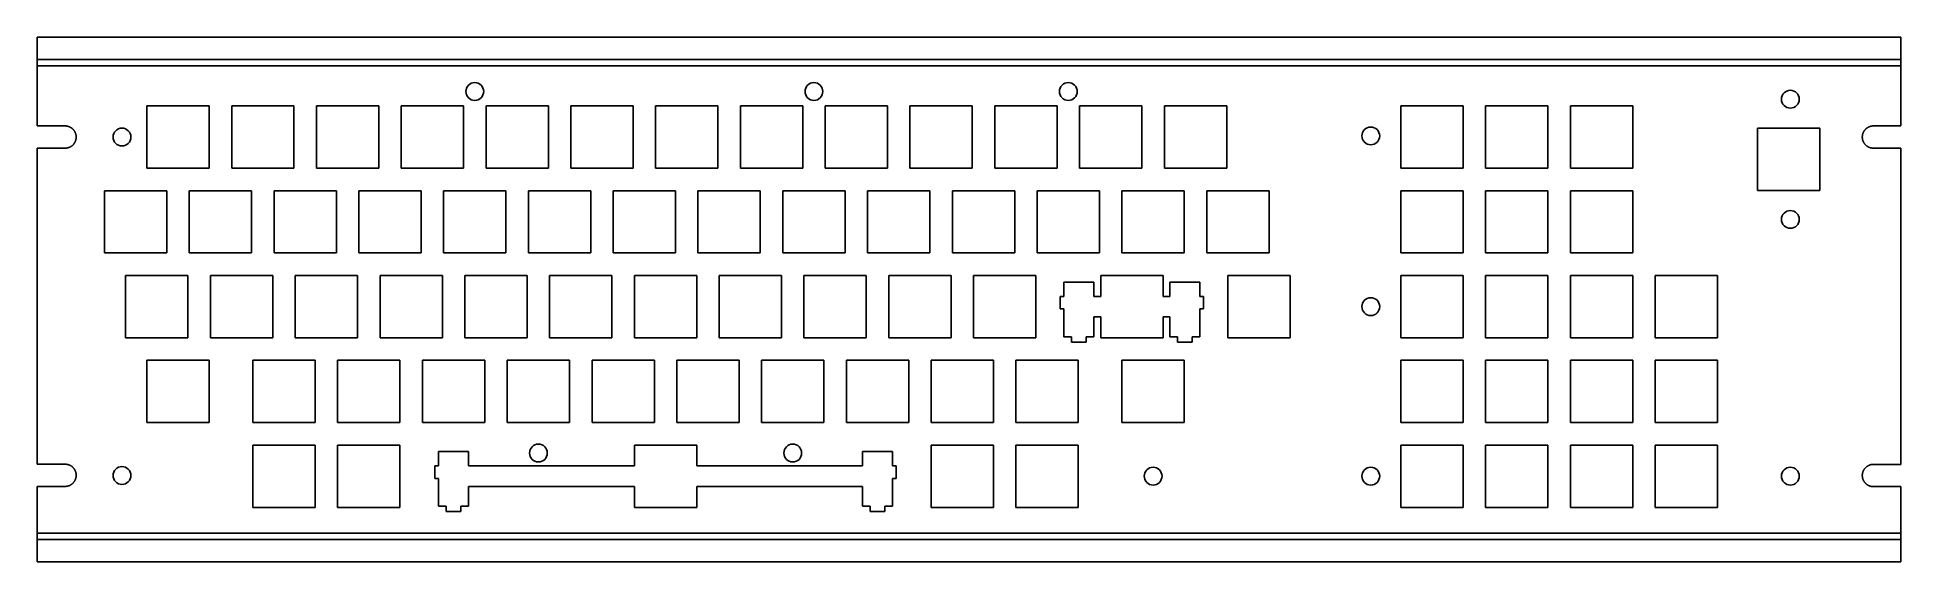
# Model space of a CAD drawing. Header units: millimetres. Extents: x 0 to 419, y 0 to 118.
import ezdxf

# ---------------------------------------------------------------- set-up
doc = ezdxf.new("R2010")
doc.units = ezdxf.units.MM

msp = doc.modelspace()

# ---------------------------------------------------------------- linework, layer by layer
at = {"color": 7, "linetype": 'Continuous', "lineweight": 25}
for p, q in [((0, 117.84), (0, 97.92)), ((418.68, 117.84), (0, 117.84)), ((418.68, 97.92), (418.68, 117.84)), ((418.68, 112.83), (0, 112.83)), ((418.68, 111.43), (0, 111.43)), ((38.62, 102.42), (24.62, 102.42)), ((24.62, 102.42), (24.62, 88.42)), ((38.62, 88.42), (38.62, 102.42)), ((57.68, 102.42), (43.68, 102.42)), ((43.68, 102.42), (43.68, 88.42)), ((57.68, 88.42), (57.68, 102.42)), ((76.73, 102.42), (62.73, 102.42)), ((62.73, 102.42), (62.73, 88.42)), ((76.73, 88.42), (76.73, 102.42)), ((95.78, 102.42), (81.78, 102.42)), ((81.78, 102.42), (81.78, 88.42)), ((95.78, 88.42), (95.78, 102.42)), ((114.83, 102.42), (100.83, 102.42)), ((100.83, 102.42), (100.83, 88.42)), ((114.83, 88.42), (114.83, 102.42)), ((133.88, 102.42), (119.88, 102.42)), ((119.88, 102.42), (119.88, 88.42)), ((133.88, 88.42), (133.88, 102.42)), ((152.92, 102.42), (138.92, 102.42)), ((138.92, 102.42), (138.92, 88.42)), ((152.92, 88.42), (152.92, 102.42)), ((171.97, 102.42), (157.97, 102.42)), ((157.97, 102.42), (157.97, 88.42)), ((171.97, 88.42), (171.97, 102.42)), ((191.02, 102.42), (177.02, 102.42)), ((177.02, 102.42), (177.02, 88.42)), ((191.02, 88.42), (191.02, 102.42)), ((210.08, 102.42), (196.08, 102.42)), ((196.08, 102.42), (196.08, 88.42)), ((210.08, 88.42), (210.08, 102.42)), ((229.13, 102.42), (215.13, 102.42)), ((215.13, 102.42), (215.13, 88.42)), ((229.13, 88.42), (229.13, 102.42)), ((248.18, 102.42), (234.18, 102.42)), ((234.18, 102.42), (234.18, 88.42)), ((248.18, 88.42), (248.18, 102.42)), ((267.23, 102.42), (253.23, 102.42)), ((253.23, 102.42), (253.23, 88.42)), ((267.23, 88.42), (267.23, 102.42)), ((320.36, 102.42), (306.36, 102.42)), ((306.36, 102.42), (306.36, 88.42)), ((320.36, 88.42), (320.36, 102.42)), ((339.41, 102.42), (325.41, 102.42)), ((325.41, 102.42), (325.41, 88.42)), ((339.41, 88.42), (339.41, 102.42)), ((358.46, 102.42), (344.46, 102.42)), ((344.46, 102.42), (344.46, 88.42)), ((358.46, 88.42), (358.46, 102.42)), ((0, 97.92), (6.25, 97.92)), ((6.25, 97.92), (6.32, 97.92)), ((6.32, 97.92), (6.39, 97.92)), ((6.39, 97.92), (6.46, 97.91)), ((6.46, 97.91), (6.53, 97.9)), ((6.53, 97.9), (6.6, 97.89)), ((6.6, 97.89), (6.67, 97.88)), ((6.67, 97.88), (6.74, 97.87)), ((6.74, 97.87), (6.81, 97.86)), ((6.81, 97.86), (6.88, 97.84)), ((6.88, 97.84), (6.95, 97.82)), ((6.95, 97.82), (7.02, 97.8)), ((7.02, 97.8), (7.09, 97.77)), ((7.09, 97.77), (7.15, 97.75)), ((7.15, 97.75), (7.22, 97.72)), ((7.22, 97.72), (7.28, 97.69)), ((7.28, 97.69), (7.35, 97.66)), ((7.35, 97.66), (7.41, 97.63)), ((7.41, 97.63), (7.48, 97.6)), ((7.48, 97.6), (7.54, 97.56)), ((7.54, 97.56), (7.6, 97.52)), ((7.6, 97.52), (7.66, 97.48)), ((7.66, 97.48), (7.72, 97.44)), ((7.72, 97.44), (7.77, 97.4)), ((7.77, 97.4), (7.83, 97.36)), ((7.83, 97.36), (7.88, 97.31)), ((7.88, 97.31), (7.94, 97.26)), ((7.94, 97.26), (7.99, 97.21)), ((7.99, 97.21), (8.04, 97.16)), ((8.04, 97.16), (8.09, 97.11)), ((8.09, 97.11), (8.14, 97.06)), ((8.14, 97.06), (8.18, 97)), ((8.18, 97), (8.23, 96.95)), ((8.23, 96.95), (8.27, 96.89)), ((8.27, 96.89), (8.31, 96.83)), ((8.31, 96.83), (8.35, 96.77)), ((8.35, 96.77), (8.39, 96.71)), ((8.39, 96.71), (8.42, 96.65)), ((8.42, 96.65), (8.46, 96.59)), ((8.46, 96.59), (8.49, 96.52)), ((8.49, 96.52), (8.52, 96.46)), ((8.52, 96.46), (8.55, 96.39)), ((8.55, 96.39), (8.58, 96.33)), ((8.58, 96.33), (8.6, 96.26)), ((400.47, 97.42), (386.47, 97.42)), ((386.47, 97.42), (386.47, 83.42)), ((400.47, 83.42), (400.47, 97.42)), ((410.18, 96.26), (410.21, 96.33)), ((410.21, 96.33), (410.24, 96.39)), ((410.24, 96.39), (410.26, 96.46)), ((410.26, 96.46), (410.29, 96.52)), ((410.29, 96.52), (410.33, 96.59)), ((410.33, 96.59), (410.36, 96.65)), ((410.36, 96.65), (410.4, 96.71)), ((410.4, 96.71), (410.43, 96.77)), ((410.43, 96.77), (410.47, 96.83)), ((410.47, 96.83), (410.52, 96.89)), ((410.52, 96.89), (410.56, 96.95)), ((410.56, 96.95), (410.6, 97)), ((410.6, 97), (410.65, 97.06)), ((410.65, 97.06), (410.7, 97.11)), ((410.7, 97.11), (410.74, 97.16)), ((410.74, 97.16), (410.8, 97.21)), ((410.8, 97.21), (410.85, 97.26)), ((410.85, 97.26), (410.9, 97.31)), ((410.9, 97.31), (410.96, 97.36)), ((410.96, 97.36), (411.01, 97.4)), ((411.01, 97.4), (411.07, 97.44)), ((411.07, 97.44), (411.13, 97.48)), ((411.13, 97.48), (411.19, 97.52)), ((411.19, 97.52), (411.25, 97.56)), ((411.25, 97.56), (411.31, 97.6)), ((411.31, 97.6), (411.37, 97.63)), ((411.37, 97.63), (411.43, 97.66)), ((411.43, 97.66), (411.5, 97.69)), ((411.5, 97.69), (411.56, 97.72)), ((411.56, 97.72), (411.63, 97.75)), ((411.63, 97.75), (411.7, 97.77)), ((411.7, 97.77), (411.77, 97.8)), ((411.77, 97.8), (411.83, 97.82)), ((411.83, 97.82), (411.9, 97.84)), ((411.9, 97.84), (411.97, 97.86)), ((411.97, 97.86), (412.04, 97.87)), ((412.04, 97.87), (412.11, 97.88)), ((412.11, 97.88), (412.18, 97.89)), ((412.18, 97.89), (412.25, 97.9)), ((412.25, 97.9), (412.32, 97.91)), ((412.32, 97.91), (412.4, 97.92)), ((412.4, 97.92), (412.47, 97.92)), ((412.47, 97.92), (412.54, 97.92)), ((412.54, 97.92), (418.68, 97.92)), ((0, 92.92), (0, 21.92)), ((6.25, 92.92), (0, 92.92)), ((6.32, 92.92), (6.25, 92.92)), ((6.39, 92.92), (6.32, 92.92)), ((6.46, 92.93), (6.39, 92.92)), ((6.53, 92.94), (6.46, 92.93)), ((6.6, 92.95), (6.53, 92.94)), ((6.67, 92.96), (6.6, 92.95)), ((6.74, 92.97), (6.67, 92.96)), ((6.81, 92.98), (6.74, 92.97)), ((6.88, 93), (6.81, 92.98)), ((6.95, 93.02), (6.88, 93)), ((7.02, 93.04), (6.95, 93.02)), ((7.09, 93.07), (7.02, 93.04)), ((7.15, 93.09), (7.09, 93.07)), ((7.22, 93.12), (7.15, 93.09)), ((7.28, 93.15), (7.22, 93.12)), ((7.35, 93.18), (7.28, 93.15)), ((7.41, 93.21), (7.35, 93.18)), ((7.48, 93.24), (7.41, 93.21)), ((7.54, 93.28), (7.48, 93.24)), ((7.6, 93.32), (7.54, 93.28)), ((7.66, 93.36), (7.6, 93.32)), ((7.72, 93.4), (7.66, 93.36)), ((7.77, 93.44), (7.72, 93.4)), ((7.83, 93.48), (7.77, 93.44)), ((7.88, 93.53), (7.83, 93.48)), ((7.94, 93.58), (7.88, 93.53)), ((7.99, 93.63), (7.94, 93.58)), ((8.04, 93.68), (7.99, 93.63)), ((8.09, 93.73), (8.04, 93.68)), ((8.14, 93.78), (8.09, 93.73)), ((8.18, 93.84), (8.14, 93.78)), ((8.23, 93.89), (8.18, 93.84)), ((8.27, 93.95), (8.23, 93.89)), ((8.31, 94.01), (8.27, 93.95)), ((8.35, 94.07), (8.31, 94.01)), ((8.39, 94.13), (8.35, 94.07)), ((8.42, 94.19), (8.39, 94.13)), ((8.46, 94.25), (8.42, 94.19)), ((8.49, 94.32), (8.46, 94.25)), ((8.52, 94.38), (8.49, 94.32)), ((8.55, 94.45), (8.52, 94.38)), ((8.58, 94.51), (8.55, 94.45)), ((8.6, 94.58), (8.58, 94.51)), ((8.6, 96.26), (8.62, 96.19)), ((8.62, 94.65), (8.6, 94.58)), ((8.62, 96.19), (8.64, 96.12)), ((8.64, 94.72), (8.62, 94.65)), ((8.64, 96.12), (8.66, 96.06)), ((8.66, 94.78), (8.64, 94.72)), ((8.66, 96.06), (8.68, 95.99)), ((8.68, 94.85), (8.66, 94.78)), ((8.68, 95.99), (8.7, 95.92)), ((8.7, 94.92), (8.68, 94.85)), ((8.7, 95.92), (8.71, 95.85)), ((8.71, 94.99), (8.7, 94.92)), ((8.71, 95.85), (8.72, 95.78)), ((8.72, 95.06), (8.71, 94.99)), ((8.72, 95.78), (8.73, 95.7)), ((8.73, 95.14), (8.72, 95.06)), ((8.73, 95.7), (8.74, 95.63)), ((8.74, 95.21), (8.73, 95.14)), ((8.74, 95.63), (8.74, 95.56)), ((8.74, 95.56), (8.74, 95.49)), ((8.74, 95.49), (8.75, 95.42)), ((8.75, 95.42), (8.74, 95.35)), ((8.74, 95.35), (8.74, 95.28)), ((8.74, 95.28), (8.74, 95.21)), ((410.04, 95.56), (410.05, 95.63)), ((410.04, 95.49), (410.04, 95.56)), ((410.04, 95.42), (410.04, 95.49)), ((410.04, 95.35), (410.04, 95.42)), ((410.04, 95.28), (410.04, 95.35)), ((410.05, 95.21), (410.04, 95.28)), ((410.05, 95.7), (410.06, 95.78)), ((410.05, 95.63), (410.05, 95.7)), ((410.05, 95.14), (410.05, 95.21)), ((410.06, 95.06), (410.05, 95.14)), ((410.06, 95.78), (410.07, 95.85)), ((410.07, 94.99), (410.06, 95.06)), ((410.07, 95.85), (410.09, 95.92)), ((410.09, 94.92), (410.07, 94.99)), ((410.09, 95.92), (410.1, 95.99)), ((410.1, 94.85), (410.09, 94.92)), ((410.1, 95.99), (410.12, 96.06)), ((410.12, 94.78), (410.1, 94.85)), ((410.12, 96.06), (410.14, 96.12)), ((410.14, 94.72), (410.12, 94.78)), ((410.14, 96.12), (410.16, 96.19)), ((410.16, 94.65), (410.14, 94.72)), ((410.16, 96.19), (410.18, 96.26)), ((410.18, 94.58), (410.16, 94.65)), ((410.21, 94.51), (410.18, 94.58)), ((410.24, 94.45), (410.21, 94.51)), ((410.26, 94.38), (410.24, 94.45)), ((410.29, 94.32), (410.26, 94.38)), ((410.33, 94.25), (410.29, 94.32)), ((410.36, 94.19), (410.33, 94.25)), ((410.4, 94.13), (410.36, 94.19)), ((410.43, 94.07), (410.4, 94.13)), ((410.47, 94.01), (410.43, 94.07)), ((410.52, 93.95), (410.47, 94.01)), ((410.56, 93.89), (410.52, 93.95)), ((410.6, 93.84), (410.56, 93.89)), ((410.65, 93.78), (410.6, 93.84)), ((410.7, 93.73), (410.65, 93.78)), ((410.74, 93.68), (410.7, 93.73)), ((410.8, 93.63), (410.74, 93.68)), ((410.85, 93.58), (410.8, 93.63)), ((410.9, 93.53), (410.85, 93.58)), ((410.96, 93.48), (410.9, 93.53)), ((411.01, 93.44), (410.96, 93.48)), ((411.07, 93.4), (411.01, 93.44)), ((411.13, 93.36), (411.07, 93.4)), ((411.19, 93.32), (411.13, 93.36)), ((411.25, 93.28), (411.19, 93.32)), ((411.31, 93.24), (411.25, 93.28)), ((411.37, 93.21), (411.31, 93.24)), ((411.43, 93.18), (411.37, 93.21)), ((411.5, 93.15), (411.43, 93.18)), ((411.56, 93.12), (411.5, 93.15)), ((411.63, 93.09), (411.56, 93.12)), ((411.7, 93.07), (411.63, 93.09)), ((411.77, 93.04), (411.7, 93.07)), ((411.83, 93.02), (411.77, 93.04)), ((411.9, 93), (411.83, 93.02)), ((411.97, 92.98), (411.9, 93)), ((412.04, 92.97), (411.97, 92.98)), ((412.11, 92.96), (412.04, 92.97)), ((412.18, 92.95), (412.11, 92.96)), ((412.25, 92.94), (412.18, 92.95)), ((412.32, 92.93), (412.25, 92.94)), ((412.4, 92.92), (412.32, 92.93)), ((412.47, 92.92), (412.4, 92.92)), ((412.54, 92.92), (412.47, 92.92)), ((418.68, 92.92), (412.54, 92.92)), ((418.68, 21.87), (418.68, 92.92)), ((24.62, 88.42), (38.62, 88.42)), ((43.68, 88.42), (57.68, 88.42)), ((62.73, 88.42), (76.73, 88.42)), ((81.78, 88.42), (95.78, 88.42)), ((100.83, 88.42), (114.83, 88.42)), ((119.88, 88.42), (133.88, 88.42)), ((138.92, 88.42), (152.92, 88.42)), ((157.97, 88.42), (171.97, 88.42)), ((177.02, 88.42), (191.02, 88.42)), ((196.08, 88.42), (210.08, 88.42)), ((215.13, 88.42), (229.13, 88.42)), ((234.18, 88.42), (248.18, 88.42)), ((253.23, 88.42), (267.23, 88.42)), ((306.36, 88.42), (320.36, 88.42)), ((325.41, 88.42), (339.41, 88.42)), ((344.46, 88.42), (358.46, 88.42)), ((29.1, 83.37), (15.1, 83.37)), ((15.1, 83.37), (15.1, 69.37)), ((29.1, 69.37), (29.1, 83.37)), ((48.15, 83.37), (34.15, 83.37)), ((34.15, 83.37), (34.15, 69.37)), ((48.15, 69.37), (48.15, 83.37)), ((67.2, 83.37), (53.2, 83.37)), ((53.2, 83.37), (53.2, 69.37)), ((67.2, 69.37), (67.2, 83.37)), ((86.25, 83.37), (72.25, 83.37)), ((72.25, 83.37), (72.25, 69.37)), ((86.25, 69.37), (86.25, 83.37)), ((105.3, 83.37), (91.3, 83.37)), ((91.3, 83.37), (91.3, 69.37)), ((105.3, 69.37), (105.3, 83.37)), ((124.35, 83.37), (110.35, 83.37)), ((110.35, 83.37), (110.35, 69.37)), ((124.35, 69.37), (124.35, 83.37)), ((143.4, 83.37), (129.4, 83.37)), ((129.4, 83.37), (129.4, 69.37)), ((143.4, 69.37), (143.4, 83.37)), ((162.45, 83.37), (148.45, 83.37)), ((148.45, 83.37), (148.45, 69.37)), ((162.45, 69.37), (162.45, 83.37)), ((181.5, 83.37), (167.5, 83.37)), ((167.5, 83.37), (167.5, 69.37)), ((181.5, 69.37), (181.5, 83.37)), ((200.55, 83.37), (186.55, 83.37)), ((186.55, 83.37), (186.55, 69.37)), ((200.55, 69.37), (200.55, 83.37)), ((219.6, 83.37), (205.6, 83.37)), ((205.6, 83.37), (205.6, 69.37)), ((219.6, 69.37), (219.6, 83.37)), ((238.65, 83.37), (224.65, 83.37)), ((224.65, 83.37), (224.65, 69.37)), ((238.65, 69.37), (238.65, 83.37)), ((257.7, 83.37), (243.7, 83.37)), ((243.7, 83.37), (243.7, 69.37)), ((257.7, 69.37), (257.7, 83.37)), ((276.75, 83.37), (262.75, 83.37)), ((262.75, 83.37), (262.75, 69.37)), ((276.75, 69.37), (276.75, 83.37)), ((320.36, 83.37), (306.36, 83.37)), ((306.36, 83.37), (306.36, 69.37)), ((320.36, 69.37), (320.36, 83.37)), ((339.41, 83.37), (325.41, 83.37)), ((325.41, 83.37), (325.41, 69.37)), ((339.41, 69.37), (339.41, 83.37)), ((358.46, 83.37), (344.46, 83.37)), ((344.46, 83.37), (344.46, 69.37)), ((358.46, 69.37), (358.46, 83.37)), ((386.47, 83.42), (400.47, 83.42)), ((15.1, 69.37), (29.1, 69.37)), ((34.15, 69.37), (48.15, 69.37)), ((53.2, 69.37), (67.2, 69.37)), ((72.25, 69.37), (86.25, 69.37)), ((91.3, 69.37), (105.3, 69.37)), ((110.35, 69.37), (124.35, 69.37)), ((129.4, 69.37), (143.4, 69.37)), ((148.45, 69.37), (162.45, 69.37)), ((167.5, 69.37), (181.5, 69.37)), ((186.55, 69.37), (200.55, 69.37)), ((205.6, 69.37), (219.6, 69.37)), ((224.65, 69.37), (238.65, 69.37)), ((243.7, 69.37), (257.7, 69.37)), ((262.75, 69.37), (276.75, 69.37)), ((306.36, 69.37), (320.36, 69.37)), ((325.41, 69.37), (339.41, 69.37)), ((344.46, 69.37), (358.46, 69.37)), ((33.86, 64.32), (19.86, 64.32)), ((19.86, 64.32), (19.86, 50.32)), ((33.86, 50.32), (33.86, 64.32)), ((52.91, 64.32), (38.91, 64.32)), ((38.91, 64.32), (38.91, 50.32)), ((52.91, 50.32), (52.91, 64.32)), ((71.96, 64.32), (57.96, 64.32)), ((57.96, 64.32), (57.96, 50.32)), ((71.96, 50.32), (71.96, 64.32)), ((91.01, 64.32), (77.01, 64.32)), ((77.01, 64.32), (77.01, 50.32)), ((91.01, 50.32), (91.01, 64.32)), ((110.06, 64.32), (96.06, 64.32)), ((96.06, 64.32), (96.06, 50.32)), ((110.06, 50.32), (110.06, 64.32)), ((129.11, 64.32), (115.11, 64.32)), ((115.11, 64.32), (115.11, 50.32)), ((129.11, 50.32), (129.11, 64.32)), ((148.16, 64.32), (134.16, 64.32)), ((134.16, 64.32), (134.16, 50.32)), ((148.16, 50.32), (148.16, 64.32)), ((167.21, 64.32), (153.21, 64.32)), ((153.21, 64.32), (153.21, 50.32)), ((167.21, 50.32), (167.21, 64.32)), ((186.26, 64.32), (172.26, 64.32)), ((172.26, 64.32), (172.26, 50.32)), ((186.26, 50.32), (186.26, 64.32)), ((205.31, 64.32), (191.31, 64.32)), ((191.31, 64.32), (191.31, 50.32)), ((205.31, 50.32), (205.31, 64.32)), ((224.36, 64.32), (210.36, 64.32)), ((210.36, 64.32), (210.36, 50.32)), ((224.36, 50.32), (224.36, 64.32)), ((230.66, 62.85), (237.41, 62.85)), ((230.66, 59.62), (230.66, 62.85)), ((237.41, 62.85), (237.41, 59.62)), ((252.94, 64.32), (238.94, 64.32)), ((238.94, 64.32), (238.94, 59.62)), ((252.94, 59.62), (252.94, 64.32)), ((254.46, 62.85), (261.21, 62.85)), ((254.46, 59.62), (254.46, 62.85)), ((261.21, 62.85), (261.21, 59.62)), ((281.51, 64.32), (267.51, 64.32)), ((267.51, 64.32), (267.51, 50.32)), ((281.51, 50.32), (281.51, 64.32)), ((320.36, 64.32), (306.36, 64.32)), ((306.36, 64.32), (306.36, 50.32)), ((320.36, 50.32), (320.36, 64.32)), ((339.41, 64.32), (325.41, 64.32)), ((325.41, 64.32), (325.41, 50.32)), ((339.41, 50.32), (339.41, 64.32)), ((358.46, 64.32), (344.46, 64.32)), ((344.46, 64.32), (344.46, 50.32)), ((358.46, 50.32), (358.46, 64.32)), ((377.51, 64.32), (363.51, 64.32)), ((363.51, 64.32), (363.51, 50.32)), ((377.51, 50.32), (377.51, 64.32)), ((229.84, 59.62), (230.66, 59.62)), ((229.84, 56.82), (229.84, 59.62)), ((237.41, 59.62), (238.94, 59.62)), ((252.94, 59.62), (254.46, 59.62)), ((261.21, 59.62), (262.03, 59.62)), ((262.03, 59.62), (262.03, 56.82)), ((230.66, 56.82), (229.84, 56.82)), ((230.66, 50.55), (230.66, 56.82)), ((237.41, 55.02), (237.41, 50.55)), ((238.94, 55.02), (237.41, 55.02)), ((238.94, 55.02), (238.94, 50.32)), ((254.46, 55.02), (252.94, 55.02)), ((252.94, 50.32), (252.94, 55.02)), ((254.46, 50.55), (254.46, 55.02)), ((261.21, 56.82), (261.21, 50.55)), ((262.03, 56.82), (261.21, 56.82)), ((19.86, 50.32), (33.86, 50.32)), ((38.91, 50.32), (52.91, 50.32)), ((57.96, 50.32), (71.96, 50.32)), ((77.01, 50.32), (91.01, 50.32)), ((96.06, 50.32), (110.06, 50.32)), ((115.11, 50.32), (129.11, 50.32)), ((134.16, 50.32), (148.16, 50.32)), ((153.21, 50.32), (167.21, 50.32)), ((172.26, 50.32), (186.26, 50.32)), ((191.31, 50.32), (205.31, 50.32)), ((210.36, 50.32), (224.36, 50.32)), ((232.39, 50.55), (230.66, 50.55)), ((232.39, 49.35), (232.39, 50.55)), ((235.69, 50.55), (235.69, 49.35)), ((237.41, 50.55), (235.69, 50.55)), ((238.94, 50.32), (252.94, 50.32)), ((256.19, 50.55), (254.46, 50.55)), ((256.19, 49.35), (256.19, 50.55)), ((259.49, 50.55), (259.49, 49.35)), ((261.21, 50.55), (259.49, 50.55)), ((267.51, 50.32), (281.51, 50.32)), ((306.36, 50.32), (320.36, 50.32)), ((325.41, 50.32), (339.41, 50.32)), ((344.46, 50.32), (358.46, 50.32)), ((363.51, 50.32), (377.51, 50.32)), ((235.69, 49.35), (232.39, 49.35)), ((259.49, 49.35), (256.19, 49.35)), ((38.62, 45.27), (24.62, 45.27)), ((24.62, 45.27), (24.62, 31.27)), ((38.62, 31.27), (38.62, 45.27)), ((62.44, 45.27), (48.44, 45.27)), ((48.44, 45.27), (48.44, 31.27)), ((62.44, 31.27), (62.44, 45.27)), ((81.49, 45.27), (67.49, 45.27)), ((67.49, 45.27), (67.49, 31.27)), ((81.49, 31.27), (81.49, 45.27)), ((100.54, 45.27), (86.54, 45.27)), ((86.54, 45.27), (86.54, 31.27)), ((100.54, 31.27), (100.54, 45.27)), ((119.59, 45.27), (105.59, 45.27)), ((105.59, 45.27), (105.59, 31.27)), ((119.59, 31.27), (119.59, 45.27)), ((138.64, 45.27), (124.64, 45.27)), ((124.64, 45.27), (124.64, 31.27)), ((138.64, 31.27), (138.64, 45.27)), ((157.69, 45.27), (143.69, 45.27)), ((143.69, 45.27), (143.69, 31.27)), ((157.69, 31.27), (157.69, 45.27)), ((176.74, 45.27), (162.74, 45.27)), ((162.74, 45.27), (162.74, 31.27)), ((176.74, 31.27), (176.74, 45.27)), ((195.79, 45.27), (181.79, 45.27)), ((181.79, 45.27), (181.79, 31.27)), ((195.79, 31.27), (195.79, 45.27)), ((214.84, 45.27), (200.84, 45.27)), ((200.84, 45.27), (200.84, 31.27)), ((214.84, 31.27), (214.84, 45.27)), ((233.89, 45.27), (219.89, 45.27)), ((219.89, 45.27), (219.89, 31.27)), ((233.89, 31.27), (233.89, 45.27)), ((257.7, 45.27), (243.7, 45.27)), ((243.7, 45.27), (243.7, 31.27)), ((257.7, 31.27), (257.7, 45.27)), ((320.36, 45.27), (306.36, 45.27)), ((306.36, 45.27), (306.36, 31.27)), ((320.36, 31.27), (320.36, 45.27)), ((339.41, 45.27), (325.41, 45.27)), ((325.41, 45.27), (325.41, 31.27)), ((339.41, 31.27), (339.41, 45.27)), ((358.46, 45.27), (344.46, 45.27)), ((344.46, 45.27), (344.46, 31.27)), ((358.46, 31.27), (358.46, 45.27)), ((377.51, 45.27), (363.51, 45.27)), ((363.51, 45.27), (363.51, 31.27)), ((377.51, 31.27), (377.51, 45.27)), ((24.62, 31.27), (38.62, 31.27)), ((48.44, 31.27), (62.44, 31.27)), ((67.49, 31.27), (81.49, 31.27)), ((86.54, 31.27), (100.54, 31.27)), ((105.59, 31.27), (119.59, 31.27)), ((124.64, 31.27), (138.64, 31.27)), ((143.69, 31.27), (157.69, 31.27)), ((162.74, 31.27), (176.74, 31.27)), ((181.79, 31.27), (195.79, 31.27)), ((200.84, 31.27), (214.84, 31.27)), ((219.89, 31.27), (233.89, 31.27)), ((243.7, 31.27), (257.7, 31.27)), ((306.36, 31.27), (320.36, 31.27)), ((325.41, 31.27), (339.41, 31.27)), ((344.46, 31.27), (358.46, 31.27)), ((363.51, 31.27), (377.51, 31.27)), ((62.44, 26.22), (48.44, 26.22)), ((48.44, 26.22), (48.44, 12.22)), ((62.44, 12.22), (62.44, 26.22)), ((81.49, 26.22), (67.49, 26.22)), ((67.49, 26.22), (67.49, 12.22)), ((81.49, 12.22), (81.49, 26.22)), ((148.16, 26.22), (134.16, 26.22)), ((134.16, 26.22), (134.16, 21.52)), ((148.16, 21.52), (148.16, 26.22)), ((214.84, 26.22), (200.84, 26.22)), ((200.84, 26.22), (200.84, 12.22)), ((214.84, 12.22), (214.84, 26.22)), ((233.89, 26.22), (219.89, 26.22)), ((219.89, 26.22), (219.89, 12.22)), ((233.89, 12.22), (233.89, 26.22)), ((320.36, 26.22), (306.36, 26.22)), ((306.36, 26.22), (306.36, 12.22)), ((320.36, 12.22), (320.36, 26.22)), ((339.41, 26.22), (325.41, 26.22)), ((325.41, 26.22), (325.41, 12.22)), ((339.41, 12.22), (339.41, 26.22)), ((358.46, 26.22), (344.46, 26.22)), ((344.46, 26.22), (344.46, 12.22)), ((358.46, 12.22), (358.46, 26.22)), ((377.51, 26.22), (363.51, 26.22)), ((363.51, 26.22), (363.51, 12.22)), ((377.51, 12.22), (377.51, 26.22)), ((0, 21.92), (6.25, 21.92)), ((6.25, 21.92), (6.32, 21.92)), ((6.32, 21.92), (6.39, 21.92)), ((6.39, 21.92), (6.46, 21.91)), ((6.46, 21.91), (6.53, 21.9)), ((6.53, 21.9), (6.6, 21.89)), ((6.6, 21.89), (6.67, 21.88)), ((6.67, 21.88), (6.74, 21.87)), ((6.74, 21.87), (6.81, 21.86)), ((6.81, 21.86), (6.88, 21.84)), ((6.88, 21.84), (6.95, 21.82)), ((6.95, 21.82), (7.02, 21.8)), ((7.02, 21.8), (7.09, 21.77)), ((7.09, 21.77), (7.15, 21.75)), ((7.15, 21.75), (7.22, 21.72)), ((7.22, 21.72), (7.28, 21.69)), ((7.28, 21.69), (7.35, 21.66)), ((7.35, 21.66), (7.41, 21.63)), ((7.41, 21.63), (7.48, 21.6)), ((7.48, 21.6), (7.54, 21.56)), ((7.54, 21.56), (7.6, 21.52)), ((7.6, 21.52), (7.66, 21.48)), ((7.66, 21.48), (7.72, 21.44)), ((7.72, 21.44), (7.77, 21.4)), ((7.77, 21.4), (7.83, 21.36)), ((7.83, 21.36), (7.88, 21.31)), ((7.88, 21.31), (7.94, 21.26)), ((7.94, 21.26), (7.99, 21.21)), ((7.99, 21.21), (8.04, 21.16)), ((8.04, 21.16), (8.09, 21.11)), ((8.09, 21.11), (8.14, 21.06)), ((8.14, 21.06), (8.18, 21)), ((8.18, 21), (8.23, 20.95)), ((8.23, 20.95), (8.27, 20.89)), ((89.34, 21.52), (90.16, 21.52)), ((89.34, 18.72), (89.34, 21.52)), ((90.16, 24.75), (96.91, 24.75)), ((90.16, 21.52), (90.16, 24.75)), ((96.91, 24.75), (96.91, 21.52)), ((96.91, 21.52), (134.16, 21.52)), ((148.16, 21.52), (185.41, 21.52)), ((185.41, 24.75), (192.16, 24.75)), ((185.41, 21.52), (185.41, 24.75)), ((192.16, 24.75), (192.16, 21.52)), ((192.16, 21.52), (192.98, 21.52)), ((192.98, 21.52), (192.98, 18.72)), ((410.56, 20.9), (410.6, 20.95)), ((410.6, 20.95), (410.65, 21.01)), ((410.65, 21.01), (410.7, 21.06)), ((410.7, 21.06), (410.74, 21.11)), ((410.74, 21.11), (410.8, 21.16)), ((410.8, 21.16), (410.85, 21.21)), ((410.85, 21.21), (410.9, 21.26)), ((410.9, 21.26), (410.96, 21.31)), ((410.96, 21.31), (411.01, 21.35)), ((411.01, 21.35), (411.07, 21.39)), ((411.07, 21.39), (411.13, 21.43)), ((411.13, 21.43), (411.19, 21.47)), ((411.19, 21.47), (411.25, 21.51)), ((411.25, 21.51), (411.31, 21.55)), ((411.31, 21.55), (411.37, 21.58)), ((411.37, 21.58), (411.43, 21.61)), ((411.43, 21.61), (411.5, 21.64)), ((411.5, 21.64), (411.56, 21.67)), ((411.56, 21.67), (411.63, 21.7)), ((411.63, 21.7), (411.7, 21.72)), ((411.7, 21.72), (411.77, 21.75)), ((411.77, 21.75), (411.83, 21.77)), ((411.83, 21.77), (411.9, 21.79)), ((411.9, 21.79), (411.97, 21.81)), ((411.97, 21.81), (412.04, 21.82)), ((412.04, 21.82), (412.11, 21.83)), ((412.11, 21.83), (412.18, 21.84)), ((412.18, 21.84), (412.25, 21.85)), ((412.25, 21.85), (412.32, 21.86)), ((412.32, 21.86), (412.4, 21.87)), ((412.4, 21.87), (412.47, 21.87)), ((412.47, 21.87), (412.54, 21.87)), ((412.54, 21.87), (418.68, 21.87)), ((0, 16.92), (0, 0)), ((6.25, 16.92), (0, 16.92)), ((6.32, 16.92), (6.25, 16.92)), ((6.39, 16.92), (6.32, 16.92)), ((6.46, 16.93), (6.39, 16.92)), ((6.53, 16.94), (6.46, 16.93)), ((6.6, 16.95), (6.53, 16.94)), ((6.67, 16.96), (6.6, 16.95)), ((6.74, 16.97), (6.67, 16.96)), ((6.81, 16.98), (6.74, 16.97)), ((6.88, 17), (6.81, 16.98)), ((6.95, 17.02), (6.88, 17)), ((7.02, 17.04), (6.95, 17.02)), ((7.09, 17.07), (7.02, 17.04)), ((7.15, 17.09), (7.09, 17.07)), ((7.22, 17.12), (7.15, 17.09)), ((7.28, 17.15), (7.22, 17.12)), ((7.35, 17.18), (7.28, 17.15)), ((7.41, 17.21), (7.35, 17.18)), ((7.48, 17.24), (7.41, 17.21)), ((7.54, 17.28), (7.48, 17.24)), ((7.6, 17.32), (7.54, 17.28)), ((7.66, 17.36), (7.6, 17.32)), ((7.72, 17.4), (7.66, 17.36)), ((7.77, 17.44), (7.72, 17.4)), ((7.83, 17.48), (7.77, 17.44)), ((7.88, 17.53), (7.83, 17.48)), ((7.94, 17.58), (7.88, 17.53)), ((7.99, 17.63), (7.94, 17.58)), ((8.04, 17.68), (7.99, 17.63)), ((8.09, 17.73), (8.04, 17.68)), ((8.14, 17.78), (8.09, 17.73)), ((8.18, 17.84), (8.14, 17.78)), ((8.23, 17.89), (8.18, 17.84)), ((8.27, 17.95), (8.23, 17.89)), ((8.27, 20.89), (8.31, 20.83)), ((8.31, 18.01), (8.27, 17.95)), ((8.31, 20.83), (8.35, 20.77)), ((8.35, 18.07), (8.31, 18.01)), ((8.35, 20.77), (8.39, 20.71)), ((8.39, 18.13), (8.35, 18.07)), ((8.39, 20.71), (8.42, 20.65)), ((8.42, 18.19), (8.39, 18.13)), ((8.42, 20.65), (8.46, 20.59)), ((8.46, 18.25), (8.42, 18.19)), ((8.46, 20.59), (8.49, 20.52)), ((8.49, 18.32), (8.46, 18.25)), ((8.49, 20.52), (8.52, 20.46)), ((8.52, 18.38), (8.49, 18.32)), ((8.52, 20.46), (8.55, 20.39)), ((8.55, 18.45), (8.52, 18.38)), ((8.55, 20.39), (8.58, 20.33)), ((8.58, 18.51), (8.55, 18.45)), ((8.58, 20.33), (8.6, 20.26)), ((8.6, 18.58), (8.58, 18.51)), ((8.6, 20.26), (8.62, 20.19)), ((8.62, 18.65), (8.6, 18.58)), ((8.62, 20.19), (8.64, 20.12)), ((8.64, 18.72), (8.62, 18.65)), ((8.64, 20.12), (8.66, 20.06)), ((8.66, 18.78), (8.64, 18.72)), ((8.66, 20.06), (8.68, 19.99)), ((8.68, 18.85), (8.66, 18.78)), ((8.68, 19.99), (8.7, 19.92)), ((8.7, 18.92), (8.68, 18.85)), ((8.7, 19.92), (8.71, 19.85)), ((8.71, 18.99), (8.7, 18.92)), ((8.71, 19.85), (8.72, 19.78)), ((8.72, 19.06), (8.71, 18.99)), ((8.72, 19.78), (8.73, 19.7)), ((8.73, 19.14), (8.72, 19.06)), ((8.73, 19.7), (8.74, 19.63)), ((8.74, 19.21), (8.73, 19.14)), ((8.74, 19.63), (8.74, 19.56)), ((8.74, 19.56), (8.74, 19.49)), ((8.74, 19.49), (8.75, 19.42)), ((8.75, 19.42), (8.74, 19.35)), ((8.74, 19.35), (8.74, 19.28)), ((8.74, 19.28), (8.74, 19.21)), ((90.16, 18.72), (89.34, 18.72)), ((90.16, 12.45), (90.16, 18.72)), ((96.91, 16.92), (96.91, 12.45)), ((134.16, 16.92), (96.91, 16.92)), ((134.16, 16.92), (134.16, 12.22)), ((185.41, 16.92), (148.16, 16.92)), ((148.16, 12.22), (148.16, 16.92)), ((185.41, 12.45), (185.41, 16.92)), ((192.16, 18.72), (192.16, 12.45)), ((192.98, 18.72), (192.16, 18.72)), ((410.04, 19.51), (410.05, 19.58)), ((410.04, 19.44), (410.04, 19.51)), ((410.04, 19.37), (410.04, 19.44)), ((410.04, 19.3), (410.04, 19.37)), ((410.04, 19.23), (410.04, 19.3)), ((410.05, 19.16), (410.04, 19.23)), ((410.05, 19.65), (410.06, 19.73)), ((410.05, 19.58), (410.05, 19.65)), ((410.05, 19.09), (410.05, 19.16)), ((410.06, 19.01), (410.05, 19.09)), ((410.06, 19.73), (410.07, 19.8)), ((410.07, 18.94), (410.06, 19.01)), ((410.07, 19.8), (410.09, 19.87)), ((410.09, 18.87), (410.07, 18.94)), ((410.09, 19.87), (410.1, 19.94)), ((410.1, 18.8), (410.09, 18.87)), ((410.1, 19.94), (410.12, 20.01)), ((410.12, 18.73), (410.1, 18.8)), ((410.12, 20.01), (410.14, 20.07)), ((410.14, 18.67), (410.12, 18.73)), ((410.14, 20.07), (410.16, 20.14)), ((410.16, 18.6), (410.14, 18.67)), ((410.16, 20.14), (410.18, 20.21)), ((410.18, 18.53), (410.16, 18.6)), ((410.18, 20.21), (410.21, 20.28)), ((410.21, 18.46), (410.18, 18.53)), ((410.21, 20.28), (410.24, 20.34)), ((410.24, 18.4), (410.21, 18.46)), ((410.24, 20.34), (410.26, 20.41)), ((410.26, 18.33), (410.24, 18.4)), ((410.26, 20.41), (410.29, 20.47)), ((410.29, 18.27), (410.26, 18.33)), ((410.29, 20.47), (410.33, 20.54)), ((410.33, 18.2), (410.29, 18.27)), ((410.33, 20.54), (410.36, 20.6)), ((410.36, 18.14), (410.33, 18.2)), ((410.36, 20.6), (410.4, 20.66)), ((410.4, 18.08), (410.36, 18.14)), ((410.4, 20.66), (410.43, 20.72)), ((410.43, 18.02), (410.4, 18.08)), ((410.43, 20.72), (410.47, 20.78)), ((410.47, 17.96), (410.43, 18.02)), ((410.47, 20.78), (410.52, 20.84)), ((410.52, 17.9), (410.47, 17.96)), ((410.52, 20.84), (410.56, 20.9)), ((410.56, 17.84), (410.52, 17.9)), ((410.6, 17.79), (410.56, 17.84)), ((410.65, 17.73), (410.6, 17.79)), ((410.7, 17.68), (410.65, 17.73)), ((410.74, 17.63), (410.7, 17.68)), ((410.8, 17.58), (410.74, 17.63)), ((410.85, 17.53), (410.8, 17.58)), ((410.9, 17.48), (410.85, 17.53)), ((410.96, 17.43), (410.9, 17.48)), ((411.01, 17.39), (410.96, 17.43)), ((411.07, 17.35), (411.01, 17.39)), ((411.13, 17.31), (411.07, 17.35)), ((411.19, 17.27), (411.13, 17.31)), ((411.25, 17.23), (411.19, 17.27)), ((411.31, 17.19), (411.25, 17.23)), ((411.37, 17.16), (411.31, 17.19)), ((411.43, 17.13), (411.37, 17.16)), ((411.5, 17.1), (411.43, 17.13)), ((411.56, 17.07), (411.5, 17.1)), ((411.63, 17.04), (411.56, 17.07)), ((411.7, 17.02), (411.63, 17.04)), ((411.77, 16.99), (411.7, 17.02)), ((411.83, 16.97), (411.77, 16.99)), ((411.9, 16.95), (411.83, 16.97)), ((411.97, 16.93), (411.9, 16.95)), ((412.04, 16.92), (411.97, 16.93)), ((412.11, 16.91), (412.04, 16.92)), ((412.18, 16.9), (412.11, 16.91)), ((412.25, 16.89), (412.18, 16.9)), ((412.32, 16.88), (412.25, 16.89)), ((412.4, 16.87), (412.32, 16.88)), ((412.47, 16.87), (412.4, 16.87)), ((412.54, 16.87), (412.47, 16.87)), ((418.68, 16.87), (412.54, 16.87)), ((418.68, 0), (418.68, 16.87)), ((48.44, 12.22), (62.44, 12.22)), ((67.49, 12.22), (81.49, 12.22)), ((91.89, 12.45), (90.16, 12.45)), ((91.89, 11.25), (91.89, 12.45)), ((95.19, 11.25), (91.89, 11.25)), ((95.19, 12.45), (95.19, 11.25)), ((96.91, 12.45), (95.19, 12.45)), ((134.16, 12.22), (148.16, 12.22)), ((187.14, 12.45), (185.41, 12.45)), ((187.14, 11.25), (187.14, 12.45)), ((190.44, 11.25), (187.14, 11.25)), ((190.44, 12.45), (190.44, 11.25)), ((192.16, 12.45), (190.44, 12.45)), ((200.84, 12.22), (214.84, 12.22)), ((219.89, 12.22), (233.89, 12.22)), ((306.36, 12.22), (320.36, 12.22)), ((325.41, 12.22), (339.41, 12.22)), ((344.46, 12.22), (358.46, 12.22)), ((363.51, 12.22), (377.51, 12.22)), ((0, 6.41), (418.68, 6.41)), ((0, 5.01), (418.68, 5.01)), ((0, 0), (418.68, 0))]:
    msp.add_line(p, q, dxfattribs=at)
for centre in [(98.3, 105.66), (174.5, 105.66), (231.65, 105.66), (393.88, 103.92), (19.03, 95.42), (299.61, 95.67), (393.88, 76.92), (299.61, 57.32), (112.59, 24.42), (169.74, 24.42), (19.03, 19.37), (250.7, 19.22), (299.61, 19.22), (393.88, 19.22)]:
    msp.add_circle(centre, 2, dxfattribs=at)

doc.saveas('drawing.dxf')
